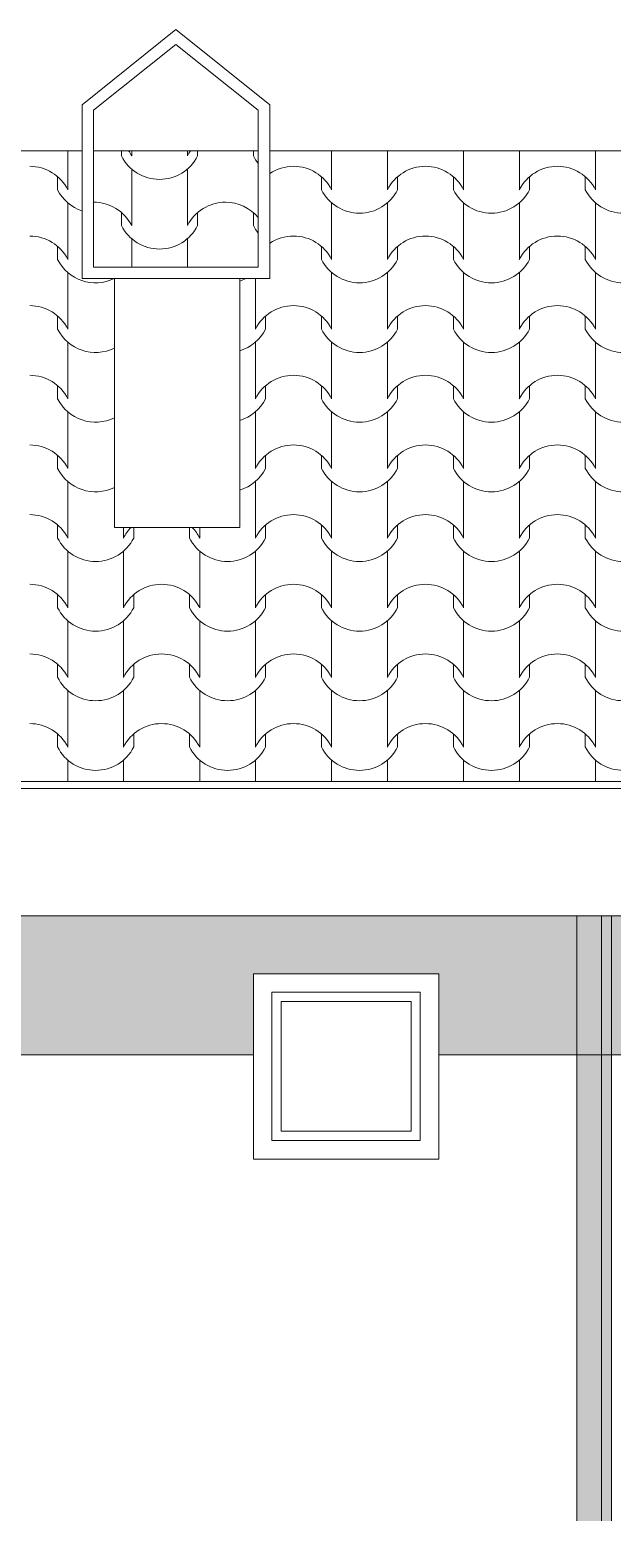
# Model space of a CAD drawing. Header units: millimetres. Extents: x 2791058 to 2855058, y -67651 to -18651.
# Drawn here: x 2816246 to 2817502, y -31060 to -27859 of the extents above; entities that cross this region are included whole.
import ezdxf

# ---------------------------------------------------------------- set-up
doc = ezdxf.new("R2010")
doc.units = ezdxf.units.MM
doc.header["$MEASUREMENT"] = 0
doc.linetypes.add('Hidden Line', pattern=[195.611112, 141.111112, -54.5])
doc.layers.add('Exterior walls', color=7, linetype='Continuous')
for name, color, linetype, lineweight in [('Exterior walls_Pen_No__1', 7, 'Continuous', 0), ('Exterior walls_Pen_No__80', 3, 'Continuous', 0), ('Lines_Pen_No__20', 1, 'Continuous', 0), ('Shell - Roof_Pen_No__20', 1, 'Continuous', 0), ('Shell - Roof_Pen_No__21', 7, 'Continuous', 0), ('Structural - Bearing_Pen_No__1', 7, 'Continuous', 0)]:
    doc.layers.add(name, color=color, linetype=linetype, lineweight=lineweight)
doc.layers.add('Structural - Bearing_Pen_No__62', color=7, linetype='Continuous', lineweight=0, true_color=0xaaaaaa)

# ---------------------------------------------------------------- blocks, each defined once
blk = doc.blocks.new('*X4', base_point=(2247653.8, -76425))
at = {"layer": 'Structural - Bearing_Pen_No__62', "color": 253, "linetype": 'Continuous', "lineweight": 0, "true_color": 0xaaaaaa}
for p, q in [((2816327.7, -28120.8), (2816327.7, -28144)), ((2816896.6, -28120.8), (2816896.6, -28144)), ((2817016.9, -28120.8), (2817016.9, -28144)), ((2817181.1, -28120.8), (2817181.1, -28144)), ((2817301.4, -28120.8), (2817301.4, -28144)), ((2817465.6, -28120.8), (2817465.6, -28144)), ((2816327.7, -28144), (2816327.7, -28205)), ((2816896.6, -28144), (2816896.6, -28205)), ((2817016.9, -28144), (2817016.9, -28205)), ((2817181.1, -28144), (2817181.1, -28205)), ((2817301.4, -28144), (2817301.4, -28205)), ((2817465.6, -28144), (2817465.6, -28205)), ((2816305.7, -28176.9), (2816305.7, -28205)), ((2816874.6, -28176.9), (2816874.6, -28205)), ((2817038.9, -28176.9), (2817038.9, -28205)), ((2817159.1, -28176.9), (2817159.1, -28205)), ((2817323.4, -28176.9), (2817323.4, -28205)), ((2817443.6, -28176.9), (2817443.6, -28205)), ((2816327.7, -28233.4), (2816327.7, -28294.3)), ((2816896.6, -28233.4), (2816896.6, -28294.3)), ((2817016.9, -28233.4), (2817016.9, -28294.3)), ((2817181.1, -28233.4), (2817181.1, -28294.3)), ((2817301.4, -28233.4), (2817301.4, -28294.3)), ((2817465.6, -28233.4), (2817465.6, -28294.3)), ((2816327.7, -28294.3), (2816327.7, -28355.3)), ((2816896.6, -28294.3), (2816896.6, -28355.3)), ((2817016.9, -28294.3), (2817016.9, -28355.3)), ((2817181.1, -28294.3), (2817181.1, -28355.3)), ((2817301.4, -28294.3), (2817301.4, -28355.3)), ((2817465.6, -28294.3), (2817465.6, -28355.3)), ((2816305.7, -28327.3), (2816305.7, -28355.3)), ((2816874.6, -28327.3), (2816874.6, -28355.3)), ((2817038.9, -28327.3), (2817038.9, -28355.3)), ((2817159.1, -28327.3), (2817159.1, -28355.3)), ((2817323.4, -28327.3), (2817323.4, -28355.3)), ((2817443.6, -28327.3), (2817443.6, -28355.3)), ((2816327.7, -28383.7), (2816327.7, -28444.7)), ((2816896.6, -28383.7), (2816896.6, -28444.7)), ((2817016.9, -28383.7), (2817016.9, -28444.7)), ((2817181.1, -28383.7), (2817181.1, -28444.7)), ((2817301.4, -28383.7), (2817301.4, -28444.7)), ((2817465.6, -28383.7), (2817465.6, -28444.7)), ((2816732.4, -28396.7), (2816732.4, -28444.7)), ((2816327.7, -28444.7), (2816327.7, -28505.6)), ((2816732.4, -28444.7), (2816732.4, -28505.6)), ((2816896.6, -28444.7), (2816896.6, -28505.6)), ((2817016.9, -28444.7), (2817016.9, -28505.6)), ((2817181.1, -28444.7), (2817181.1, -28505.6)), ((2817301.4, -28444.7), (2817301.4, -28505.6)), ((2817465.6, -28444.7), (2817465.6, -28505.6)), ((2816305.7, -28477.6), (2816305.7, -28505.6)), ((2816754.4, -28477.6), (2816754.4, -28505.6)), ((2816874.6, -28477.6), (2816874.6, -28505.6)), ((2817038.9, -28477.6), (2817038.9, -28505.6)), ((2817159.1, -28477.6), (2817159.1, -28505.6)), ((2817323.4, -28477.6), (2817323.4, -28505.6)), ((2817443.6, -28477.6), (2817443.6, -28505.6)), ((2816327.7, -28534), (2816327.7, -28595)), ((2816732.4, -28534), (2816732.4, -28595)), ((2816896.6, -28534), (2816896.6, -28595)), ((2817016.9, -28534), (2817016.9, -28595)), ((2817181.1, -28534), (2817181.1, -28595)), ((2817301.4, -28534), (2817301.4, -28595)), ((2817465.6, -28534), (2817465.6, -28595)), ((2816327.7, -28595), (2816327.7, -28656)), ((2816732.4, -28595), (2816732.4, -28656)), ((2816896.6, -28595), (2816896.6, -28656)), ((2817016.9, -28595), (2817016.9, -28656)), ((2817181.1, -28595), (2817181.1, -28656)), ((2817301.4, -28595), (2817301.4, -28656)), ((2817465.6, -28595), (2817465.6, -28656)), ((2816305.7, -28627.9), (2816305.7, -28656)), ((2816754.4, -28627.9), (2816754.4, -28656)), ((2816874.6, -28627.9), (2816874.6, -28656)), ((2817038.9, -28627.9), (2817038.9, -28656)), ((2817159.1, -28627.9), (2817159.1, -28656)), ((2817323.4, -28627.9), (2817323.4, -28656)), ((2817443.6, -28627.9), (2817443.6, -28656)), ((2816327.7, -28684.4), (2816327.7, -28745.3)), ((2816732.4, -28684.4), (2816732.4, -28745.3)), ((2816896.6, -28684.4), (2816896.6, -28745.3)), ((2817016.9, -28684.4), (2817016.9, -28745.3)), ((2817181.1, -28684.4), (2817181.1, -28745.3)), ((2817301.4, -28684.4), (2817301.4, -28745.3)), ((2817465.6, -28684.4), (2817465.6, -28745.3)), ((2816327.7, -28745.3), (2816327.7, -28806.3)), ((2816732.4, -28745.3), (2816732.4, -28806.3)), ((2816896.6, -28745.3), (2816896.6, -28806.3)), ((2817016.9, -28745.3), (2817016.9, -28806.3)), ((2817181.1, -28745.3), (2817181.1, -28806.3)), ((2817301.4, -28745.3), (2817301.4, -28806.3)), ((2817465.6, -28745.3), (2817465.6, -28806.3)), ((2816305.7, -28778.3), (2816305.7, -28806.3)), ((2816754.4, -28778.3), (2816754.4, -28806.3)), ((2816874.6, -28778.3), (2816874.6, -28806.3)), ((2817038.9, -28778.3), (2817038.9, -28806.3)), ((2817159.1, -28778.3), (2817159.1, -28806.3)), ((2817323.4, -28778.3), (2817323.4, -28806.3)), ((2817443.6, -28778.3), (2817443.6, -28806.3)), ((2816327.7, -28834.7), (2816327.7, -28895.7)), ((2816732.4, -28834.7), (2816732.4, -28895.7)), ((2816896.6, -28834.7), (2816896.6, -28895.7)), ((2817016.9, -28834.7), (2817016.9, -28895.7)), ((2817181.1, -28834.7), (2817181.1, -28895.7)), ((2817301.4, -28834.7), (2817301.4, -28895.7)), ((2817465.6, -28834.7), (2817465.6, -28895.7)), ((2816327.7, -28895.7), (2816327.7, -28956.6)), ((2816732.4, -28895.7), (2816732.4, -28956.6)), ((2816896.6, -28895.7), (2816896.6, -28956.6)), ((2817016.9, -28895.7), (2817016.9, -28956.6)), ((2817181.1, -28895.7), (2817181.1, -28956.6)), ((2817301.4, -28895.7), (2817301.4, -28956.6)), ((2817465.6, -28895.7), (2817465.6, -28956.6)), ((2816305.7, -28928.6), (2816305.7, -28956.6)), ((2816754.4, -28928.6), (2816754.4, -28956.6)), ((2816874.6, -28928.6), (2816874.6, -28956.6)), ((2817038.9, -28928.6), (2817038.9, -28956.6)), ((2817159.1, -28928.6), (2817159.1, -28956.6)), ((2817323.4, -28928.6), (2817323.4, -28956.6)), ((2817443.6, -28928.6), (2817443.6, -28956.6)), ((2816447.9, -28933.9), (2816447.9, -28956.6)), ((2816469.9, -28933.9), (2816469.9, -28956.6)), ((2816590.2, -28933.9), (2816590.2, -28956.6)), ((2816612.2, -28933.9), (2816612.2, -28956.6)), ((2816327.7, -28985), (2816327.7, -29046)), ((2816447.9, -28985), (2816447.9, -29046)), ((2816612.2, -28985), (2816612.2, -29046)), ((2816732.4, -28985), (2816732.4, -29046)), ((2816896.6, -28985), (2816896.6, -29046)), ((2817016.9, -28985), (2817016.9, -29046)), ((2817181.1, -28985), (2817181.1, -29046)), ((2817301.4, -28985), (2817301.4, -29046)), ((2817465.6, -28985), (2817465.6, -29046)), ((2816327.7, -29046), (2816327.7, -29107)), ((2816447.9, -29046), (2816447.9, -29107)), ((2816612.2, -29046), (2816612.2, -29107)), ((2816732.4, -29046), (2816732.4, -29107)), ((2816896.6, -29046), (2816896.6, -29107)), ((2817016.9, -29046), (2817016.9, -29107)), ((2817181.1, -29046), (2817181.1, -29107)), ((2817301.4, -29046), (2817301.4, -29107)), ((2817465.6, -29046), (2817465.6, -29107)), ((2816305.7, -29079), (2816305.7, -29107)), ((2816469.9, -29079), (2816469.9, -29107)), ((2816590.2, -29079), (2816590.2, -29107)), ((2816754.4, -29079), (2816754.4, -29107)), ((2816874.6, -29079), (2816874.6, -29107)), ((2817038.9, -29079), (2817038.9, -29107)), ((2817159.1, -29079), (2817159.1, -29107)), ((2817323.4, -29079), (2817323.4, -29107)), ((2817443.6, -29079), (2817443.6, -29107)), ((2816327.7, -29135.4), (2816327.7, -29196.3)), ((2816447.9, -29135.4), (2816447.9, -29196.3)), ((2816612.2, -29135.4), (2816612.2, -29196.3)), ((2816732.4, -29135.4), (2816732.4, -29196.3)), ((2816896.6, -29135.4), (2816896.6, -29196.3)), ((2817016.9, -29135.4), (2817016.9, -29196.3)), ((2817181.1, -29135.4), (2817181.1, -29196.3)), ((2817301.4, -29135.4), (2817301.4, -29196.3)), ((2817465.6, -29135.4), (2817465.6, -29196.3)), ((2816327.7, -29196.3), (2816327.7, -29257.3)), ((2816447.9, -29196.3), (2816447.9, -29257.3)), ((2816612.2, -29196.3), (2816612.2, -29257.3)), ((2816732.4, -29196.3), (2816732.4, -29257.3)), ((2816896.6, -29196.3), (2816896.6, -29257.3)), ((2817016.9, -29196.3), (2817016.9, -29257.3)), ((2817181.1, -29196.3), (2817181.1, -29257.3)), ((2817301.4, -29196.3), (2817301.4, -29257.3)), ((2817465.6, -29196.3), (2817465.6, -29257.3)), ((2816305.7, -29229.3), (2816305.7, -29257.3)), ((2816469.9, -29229.3), (2816469.9, -29257.3)), ((2816590.2, -29229.3), (2816590.2, -29257.3)), ((2816754.4, -29229.3), (2816754.4, -29257.3)), ((2816874.6, -29229.3), (2816874.6, -29257.3)), ((2817038.9, -29229.3), (2817038.9, -29257.3)), ((2817159.1, -29229.3), (2817159.1, -29257.3)), ((2817323.4, -29229.3), (2817323.4, -29257.3)), ((2817443.6, -29229.3), (2817443.6, -29257.3)), ((2816327.7, -29285.7), (2816327.7, -29346.7)), ((2816447.9, -29285.7), (2816447.9, -29346.7)), ((2816612.2, -29285.7), (2816612.2, -29346.7)), ((2816732.4, -29285.7), (2816732.4, -29346.7)), ((2816896.6, -29285.7), (2816896.6, -29346.7)), ((2817016.9, -29285.7), (2817016.9, -29346.7)), ((2817181.1, -29285.7), (2817181.1, -29346.7)), ((2817301.4, -29285.7), (2817301.4, -29346.7)), ((2817465.6, -29285.7), (2817465.6, -29346.7)), ((2816327.7, -29346.7), (2816327.7, -29407.7)), ((2816447.9, -29346.7), (2816447.9, -29407.7)), ((2816612.2, -29346.7), (2816612.2, -29407.7)), ((2816732.4, -29346.7), (2816732.4, -29407.7)), ((2816896.6, -29346.7), (2816896.6, -29407.7)), ((2817016.9, -29346.7), (2817016.9, -29407.7)), ((2817181.1, -29346.7), (2817181.1, -29407.7)), ((2817301.4, -29346.7), (2817301.4, -29407.7)), ((2817465.6, -29346.7), (2817465.6, -29407.7)), ((2816305.7, -29379.6), (2816305.7, -29407.7)), ((2816469.9, -29379.6), (2816469.9, -29407.7)), ((2816590.2, -29379.6), (2816590.2, -29407.7)), ((2816754.4, -29379.6), (2816754.4, -29407.7)), ((2816874.6, -29379.6), (2816874.6, -29407.7)), ((2817038.9, -29379.6), (2817038.9, -29407.7)), ((2817159.1, -29379.6), (2817159.1, -29407.7)), ((2817323.4, -29379.6), (2817323.4, -29407.7)), ((2817443.6, -29379.6), (2817443.6, -29407.7)), ((2816327.7, -29436.1), (2816327.7, -29482)), ((2816447.9, -29436.1), (2816447.9, -29482)), ((2816612.2, -29436.1), (2816612.2, -29482)), ((2816732.4, -29436.1), (2816732.4, -29482)), ((2816896.6, -29436.1), (2816896.6, -29482)), ((2817016.9, -29436.1), (2817016.9, -29482)), ((2817181.1, -29436.1), (2817181.1, -29482)), ((2817301.4, -29436.1), (2817301.4, -29482)), ((2817465.6, -29436.1), (2817465.6, -29482))]:
    blk.add_line(p, q, dxfattribs=at)
for centre, radius, start, end in [((2816245.3, -28246.9), 92.5, 26.9885, 89.8295), ((2816814.8, -28246.9), 92.5, 90.1705, 123.797), ((2816814.2, -28246.9), 92.5, 26.9885, 89.8295), ((2817099.3, -28246.9), 92.5, 90.1705, 153.0115), ((2817098.7, -28246.9), 92.5, 26.9885, 89.8295), ((2817383.8, -28246.9), 92.5, 90.1705, 153.0115), ((2817383.2, -28246.9), 92.5, 26.9885, 89.8295), ((2816387.8, -28163.7), 91.9, 206.7044, 251.3218), ((2816956.8, -28163.7), 91.9, 206.7044, 333.2956), ((2817241.2, -28163.7), 91.9, 206.7044, 333.2956), ((2817525.7, -28163.7), 91.9, 206.7044, 333.2956), ((2816245.3, -28397.3), 92.5, 26.9885, 89.8295), ((2816814.8, -28397.3), 92.5, 90.1705, 123.797), ((2816814.2, -28397.3), 92.5, 26.9885, 89.8295), ((2817099.3, -28397.3), 92.5, 90.1705, 153.0115), ((2817098.7, -28397.3), 92.5, 26.9885, 89.8295), ((2817383.8, -28397.3), 92.5, 90.1705, 153.0115), ((2817383.2, -28397.3), 92.5, 26.9885, 89.8295), ((2816387.8, -28314), 91.9, 206.7044, 295.9223), ((2816956.8, -28314), 91.9, 206.7044, 333.2956), ((2817241.2, -28314), 91.9, 206.7044, 333.2956), ((2817525.7, -28314), 91.9, 206.7044, 333.2956), ((2816672.3, -28314), 91.9, 286.4813, 295.9223), ((2816245.3, -28547.6), 92.5, 26.9885, 89.8295), ((2816814.8, -28547.6), 92.5, 90.1705, 153.0115), ((2816814.2, -28547.6), 92.5, 26.9885, 89.8295), ((2817099.3, -28547.6), 92.5, 90.1705, 153.0115), ((2817098.7, -28547.6), 92.5, 26.9885, 89.8295), ((2817383.8, -28547.6), 92.5, 90.1705, 153.0115), ((2817383.2, -28547.6), 92.5, 26.9885, 89.8295), ((2816387.8, -28464.3), 91.9, 206.7044, 296.1816), ((2816672.3, -28464.3), 91.9, 286.4813, 333.2956), ((2816956.8, -28464.3), 91.9, 206.7044, 333.2956), ((2817241.2, -28464.3), 91.9, 206.7044, 333.2956), ((2817525.7, -28464.3), 91.9, 206.7044, 333.2956), ((2816245.3, -28697.9), 92.5, 26.9885, 89.8295), ((2816814.8, -28697.9), 92.5, 90.1705, 153.0115), ((2816814.2, -28697.9), 92.5, 26.9885, 89.8295), ((2817099.3, -28697.9), 92.5, 90.1705, 153.0115), ((2817098.7, -28697.9), 92.5, 26.9885, 89.8295), ((2817383.8, -28697.9), 92.5, 90.1705, 153.0115), ((2817383.2, -28697.9), 92.5, 26.9885, 89.8295), ((2816387.8, -28614.7), 91.9, 206.7044, 296.1816), ((2816672.3, -28614.7), 91.9, 286.4813, 333.2956), ((2816956.8, -28614.7), 91.9, 206.7044, 333.2956), ((2817241.2, -28614.7), 91.9, 206.7044, 333.2956), ((2817525.7, -28614.7), 91.9, 206.7044, 333.2956), ((2816245.3, -28848.3), 92.5, 26.9885, 89.8295), ((2816814.8, -28848.3), 92.5, 90.1705, 153.0115), ((2816814.2, -28848.3), 92.5, 26.9885, 89.8295), ((2817099.3, -28848.3), 92.5, 90.1705, 153.0115), ((2817098.7, -28848.3), 92.5, 26.9885, 89.8295), ((2817383.8, -28848.3), 92.5, 90.1705, 153.0115), ((2817383.2, -28848.3), 92.5, 26.9885, 89.8295), ((2816387.8, -28765), 91.9, 206.7044, 296.1816), ((2816672.3, -28765), 91.9, 286.4813, 333.2956), ((2816956.8, -28765), 91.9, 206.7044, 333.2956), ((2817241.2, -28765), 91.9, 206.7044, 333.2956), ((2817525.7, -28765), 91.9, 206.7044, 333.2956), ((2816245.3, -28998.6), 92.5, 26.9885, 89.8295), ((2816814.8, -28998.6), 92.5, 90.1705, 153.0115), ((2816814.2, -28998.6), 92.5, 26.9885, 89.8295), ((2817099.3, -28998.6), 92.5, 90.1705, 153.0115), ((2817098.7, -28998.6), 92.5, 26.9885, 89.8295), ((2817383.8, -28998.6), 92.5, 90.1705, 153.0115), ((2817383.2, -28998.6), 92.5, 26.9885, 89.8295), ((2816387.8, -28915.3), 91.9, 206.7044, 333.2956), ((2816530.3, -28998.6), 92.5, 135.595, 153.0115), ((2816672.3, -28915.3), 91.9, 206.7044, 333.2956), ((2816529.8, -28998.6), 92.5, 26.9885, 44.405), ((2816956.8, -28915.3), 91.9, 206.7044, 333.2956), ((2817241.2, -28915.3), 91.9, 206.7044, 333.2956), ((2817525.7, -28915.3), 91.9, 206.7044, 333.2956), ((2816245.3, -29148.9), 92.5, 26.9885, 89.8295), ((2816530.3, -29148.9), 92.5, 90.1705, 153.0115), ((2816529.8, -29148.9), 92.5, 26.9885, 89.8295), ((2816814.8, -29148.9), 92.5, 90.1705, 153.0115), ((2816814.2, -29148.9), 92.5, 26.9885, 89.8295), ((2817099.3, -29148.9), 92.5, 90.1705, 153.0115), ((2817098.7, -29148.9), 92.5, 26.9885, 89.8295), ((2817383.8, -29148.9), 92.5, 90.1705, 153.0115), ((2817383.2, -29148.9), 92.5, 26.9885, 89.8295), ((2816387.8, -29065.7), 91.9, 206.7044, 333.2956), ((2816672.3, -29065.7), 91.9, 206.7044, 333.2956), ((2816956.8, -29065.7), 91.9, 206.7044, 333.2956), ((2817241.2, -29065.7), 91.9, 206.7044, 333.2956), ((2817525.7, -29065.7), 91.9, 206.7044, 333.2956), ((2816245.3, -29299.3), 92.5, 26.9885, 89.8295), ((2816530.3, -29299.3), 92.5, 90.1705, 153.0115), ((2816529.8, -29299.3), 92.5, 26.9885, 89.8295), ((2816814.8, -29299.3), 92.5, 90.1705, 153.0115), ((2816814.2, -29299.3), 92.5, 26.9885, 89.8295), ((2817099.3, -29299.3), 92.5, 90.1705, 153.0115), ((2817098.7, -29299.3), 92.5, 26.9885, 89.8295), ((2817383.8, -29299.3), 92.5, 90.1705, 153.0115), ((2817383.2, -29299.3), 92.5, 26.9885, 89.8295), ((2816387.8, -29216), 91.9, 206.7044, 333.2956), ((2816672.3, -29216), 91.9, 206.7044, 333.2956), ((2816956.8, -29216), 91.9, 206.7044, 333.2956), ((2817241.2, -29216), 91.9, 206.7044, 333.2956), ((2817525.7, -29216), 91.9, 206.7044, 333.2956), ((2816245.3, -29449.6), 92.5, 26.9885, 89.8295), ((2816530.3, -29449.6), 92.5, 90.1705, 153.0115), ((2816529.8, -29449.6), 92.5, 26.9885, 89.8295), ((2816814.8, -29449.6), 92.5, 90.1705, 153.0115), ((2816814.2, -29449.6), 92.5, 26.9885, 89.8295), ((2817099.3, -29449.6), 92.5, 90.1705, 153.0115), ((2817098.7, -29449.6), 92.5, 26.9885, 89.8295), ((2817383.8, -29449.6), 92.5, 90.1705, 153.0115), ((2817383.2, -29449.6), 92.5, 26.9885, 89.8295), ((2816387.8, -29366.3), 91.9, 206.7044, 333.2956), ((2816672.3, -29366.3), 91.9, 206.7044, 333.2956), ((2816956.8, -29366.3), 91.9, 206.7044, 333.2956), ((2817241.2, -29366.3), 91.9, 206.7044, 333.2956), ((2817525.7, -29366.3), 91.9, 206.7044, 333.2956)]:
    blk.add_arc(centre, radius, start, end, dxfattribs=at)
blk = doc.blocks.new('Fill_2', base_point=(2247653.8, -74425))
at = {"layer": 'Structural - Bearing_Pen_No__1', "color": 7, "linetype": 'Continuous', "lineweight": 0}
for p, q in [((2816358.4, -28120.8), (2815018.4, -28120.8)), ((2816358.4, -28396.7), (2816358.4, -28120.8)), ((2819253.4, -28120.8), (2816763.4, -28120.8)), ((2816763.4, -28120.8), (2816763.4, -28396.7)), ((2816428.4, -28396.7), (2816358.4, -28396.7)), ((2816428.4, -28933.9), (2816428.4, -28396.7)), ((2816763.4, -28396.7), (2816698.4, -28396.7)), ((2816698.4, -28396.7), (2816698.4, -28933.9)), ((2816698.4, -28933.9), (2816428.4, -28933.9)), ((2811682.3, -29482), (2819628.4, -29482))]:
    blk.add_line(p, q, dxfattribs=at)
at = {"layer": 'Structural - Bearing_Pen_No__62', "color": 253, "linetype": 'Continuous', "lineweight": 0, "true_color": 0xaaaaaa}
blk.add_blockref('*X4', (2247653.8, -76425), dxfattribs=at)
blk = doc.blocks.new('*X12', base_point=(2247653.8, -76425))
at = {"layer": 'Structural - Bearing_Pen_No__62', "color": 253, "linetype": 'Continuous', "lineweight": 0, "true_color": 0xaaaaaa}
for p, q in [((2816443.5, -28120.8), (2816443.5, -28132)), ((2816465.5, -28120.8), (2816465.5, -28132)), ((2816585.7, -28120.8), (2816585.7, -28132)), ((2816607.7, -28120.8), (2816607.7, -28132)), ((2816728, -28120.8), (2816728, -28132)), ((2816465.5, -28160.4), (2816465.5, -28221.3)), ((2816585.7, -28160.4), (2816585.7, -28221.3)), ((2816465.5, -28221.3), (2816465.5, -28282.3)), ((2816585.7, -28221.3), (2816585.7, -28282.3)), ((2816443.5, -28254.3), (2816443.5, -28282.3)), ((2816607.7, -28254.3), (2816607.7, -28282.3)), ((2816728, -28254.3), (2816728, -28282.3)), ((2816465.5, -28310.7), (2816465.5, -28371.7)), ((2816585.7, -28310.7), (2816585.7, -28371.7))]:
    blk.add_line(p, q, dxfattribs=at)
for centre, radius, start, end in [((2816383.1, -28173.9), 92.5, 26.9885, 35.0749), ((2816668.1, -28173.9), 92.5, 144.9251, 153.0115), ((2816525.6, -28090.7), 91.9, 206.7044, 333.2956), ((2816810.1, -28090.7), 91.9, 206.7044, 218.723), ((2816383.1, -28324.3), 92.5, 26.9885, 89.8295), ((2816668.1, -28324.3), 92.5, 90.1705, 153.0115), ((2816667.6, -28324.3), 92.5, 40.0376, 89.8295), ((2816525.6, -28241), 91.9, 206.7044, 333.2956), ((2816810.1, -28241), 91.9, 206.7044, 218.723)]:
    blk.add_arc(centre, radius, start, end, dxfattribs=at)
blk = doc.blocks.new('Fill_6', base_point=(2247653.8, -74425))
at = {"layer": 'Structural - Bearing_Pen_No__1', "color": 7, "linetype": 'Continuous', "lineweight": 0}
for p, q in [((2816383.4, -28120.8), (2816383.4, -28371.7)), ((2816738.4, -28120.8), (2816383.4, -28120.8)), ((2816738.4, -28371.7), (2816738.4, -28120.8)), ((2816383.4, -28371.7), (2816738.4, -28371.7))]:
    blk.add_line(p, q, dxfattribs=at)
at = {"layer": 'Structural - Bearing_Pen_No__62', "color": 253, "linetype": 'Continuous', "lineweight": 0, "true_color": 0xaaaaaa}
blk.add_blockref('*X12', (2247653.8, -76425), dxfattribs=at)
blk = doc.blocks.new('Wall_4', base_point=(2817425.4, -29772))
at = {"layer": 'Exterior walls', "linetype": 'Continuous', "lineweight": 0}
blk.add_hatch(color=255, dxfattribs=at).paths.add_polyline_path([(2817425.4, -29772), (2817425.4, -35572.8), (2817500.4, -35572.8), (2817500.4, -29772)])
at = {"layer": 'Exterior walls_Pen_No__1', "color": 7, "linetype": 'Continuous', "lineweight": 0, "flags": 128}
for points in [[(2817425.4, -29772), (2817425.4, -35572.8)], [(2817500.4, -29772), (2817425.4, -29772)], [(2817500.4, -35572.8), (2817500.4, -29772)]]:
    blk.add_lwpolyline(points, dxfattribs=at)

msp = doc.modelspace()

# ---------------------------------------------------------------- hatches: boundary and pattern name
at = {"layer": 'Exterior walls_Pen_No__80', "linetype": 'Continuous', "lineweight": 0, "true_color": 0x7fff7f}
msp.add_hatch(color=91, dxfattribs=at).paths.add_polyline_path([(2803943.4, -29772), (2803943.4, -30072), (2804793.3, -30072), (2804793.3, -29897), (2805993.3, -29897), (2805993.3, -30072), (2806363.5, -30072), (2806363.5, -29897), (2806763.5, -29897), (2806763.5, -30072), (2808942.1, -30072), (2808942.1, -29897), (2809342.1, -29897), (2809342.1, -30072), (2809767.8, -30072), (2809767.8, -29897), (2810967.8, -29897), (2810967.8, -30072), (2812588.9, -30072), (2812588.9, -29897), (2813788.9, -29897), (2813788.9, -30072), (2814217.2, -30072), (2814217.2, -29897), (2814617.2, -29897), (2814617.2, -30072), (2816727.9, -30072), (2816727.9, -29897), (2817127.9, -29897), (2817127.9, -30072), (2817570, -30072), (2817570, -29897), (2818770, -29897), (2818770, -30072), (2819623.4, -30072), (2819623.4, -29772)])

# ---------------------------------------------------------------- linework, layer by layer
at = {"layer": 'Exterior walls_Pen_No__1', "color": 7, "linetype": 'Continuous', "lineweight": 0, "flags": 128}
msp.add_lwpolyline([(2810967.8, -30072), (2812588.9, -30072), (2812588.9, -29897), (2813788.9, -29897), (2813788.9, -30072), (2814217.2, -30072), (2814217.2, -29897), (2814617.2, -29897), (2814617.2, -30072), (2816727.9, -30072), (2816727.9, -29897), (2817127.9, -29897), (2817127.9, -30072), (2817570, -30072), (2817570, -29897), (2818770, -29897), (2818770, -30072), (2819623.4, -30072), (2819623.4, -29772), (2803943.4, -29772)], dxfattribs=at)
at = {"layer": 'Lines_Pen_No__20', "color": 1, "linetype": 'Hidden Line', "lineweight": 0}
for p, q in [((2816727.9, -29967), (2816727.9, -29897)), ((2816727.9, -29897), (2817127.9, -29897)), ((2817127.9, -29967), (2817127.9, -29897)), ((2817127.9, -29967), (2817127.9, -29897))]:
    msp.add_line(p, q, dxfattribs=at)
at = {"layer": 'Lines_Pen_No__20', "color": 1, "linetype": 'Continuous', "lineweight": 0}
for points in [[(2817127.9, -29897), (2816727.9, -29897), (2816727.9, -30297), (2817127.9, -30297)], [(2817087.9, -29937), (2816767.9, -29937), (2816767.9, -30257), (2817087.9, -30257)], [(2817067.9, -29957), (2816787.9, -29957), (2816787.9, -30237), (2817067.9, -30237)]]:
    msp.add_lwpolyline(points, close=True, dxfattribs=at)
at = {"layer": 'Shell - Roof_Pen_No__20', "color": 1, "linetype": 'Continuous', "lineweight": 0}
for p, q in [((2816727.9, -30297), (2816727.9, -29897)), ((2816727.9, -29897), (2817127.9, -29897)), ((2817127.9, -29897), (2817127.9, -30297)), ((2817127.9, -30297), (2816727.9, -30297))]:
    msp.add_line(p, q, dxfattribs=at)
at = {"layer": 'Shell - Roof_Pen_No__21', "color": 7, "linetype": 'Continuous', "lineweight": 0}
for p, q in [((2816560.9, -27859.4), (2816358.4, -28021.7)), ((2816560.9, -27859.4), (2816763.4, -28021.7)), ((2816560.9, -27891.3), (2816383.4, -28033.5)), ((2816560.9, -27891.3), (2816738.4, -28033.5)), ((2816358.4, -28396.7), (2816358.4, -28021.7)), ((2816763.4, -28396.7), (2816763.4, -28021.7)), ((2816383.4, -28371.7), (2816383.4, -28033.5)), ((2816738.4, -28371.7), (2816738.4, -28033.5)), ((2816358.4, -28120.8), (2815018.4, -28120.8)), ((2816738.4, -28120.8), (2816383.4, -28120.8)), ((2819253.4, -28120.8), (2816763.4, -28120.8)), ((2816383.4, -28371.7), (2816738.4, -28371.7)), ((2816433.4, -28396.7), (2816358.4, -28396.7)), ((2816428.4, -28396.7), (2816428.4, -28933.9)), ((2816433.4, -28396.7), (2816688.4, -28396.7)), ((2816688.4, -28396.7), (2816763.4, -28396.7)), ((2816698.4, -28396.7), (2816698.4, -28933.9)), ((2816433.4, -28933.9), (2816698.4, -28933.9)), ((2811978.4, -29482), (2819828.4, -29482)), ((2811978.4, -29497), (2819828.4, -29497)), ((2811978.4, -29772), (2819803.4, -29772)), ((2817478.4, -29772), (2817478.4, -35547)), ((2817127.9, -29897), (2816727.9, -29897)), ((2816727.9, -29897), (2816727.9, -30297)), ((2817127.9, -30297), (2817127.9, -29897)), ((2816727.9, -30297), (2817127.9, -30297))]:
    msp.add_line(p, q, dxfattribs=at)

# ---------------------------------------------------------------- block references
at = {"layer": 'Exterior walls', "color": 7, "lineweight": 0}
msp.add_blockref('Wall_4', (2817425.4, -29772), dxfattribs=at)
at = {"layer": 'Structural - Bearing_Pen_No__62', "color": 253, "linetype": 'Continuous', "lineweight": 0, "true_color": 0xaaaaaa}
for name in ['Fill_2', 'Fill_6']:
    msp.add_blockref(name, (2247653.8, -74425), dxfattribs=at)

doc.saveas('drawing.dxf')
